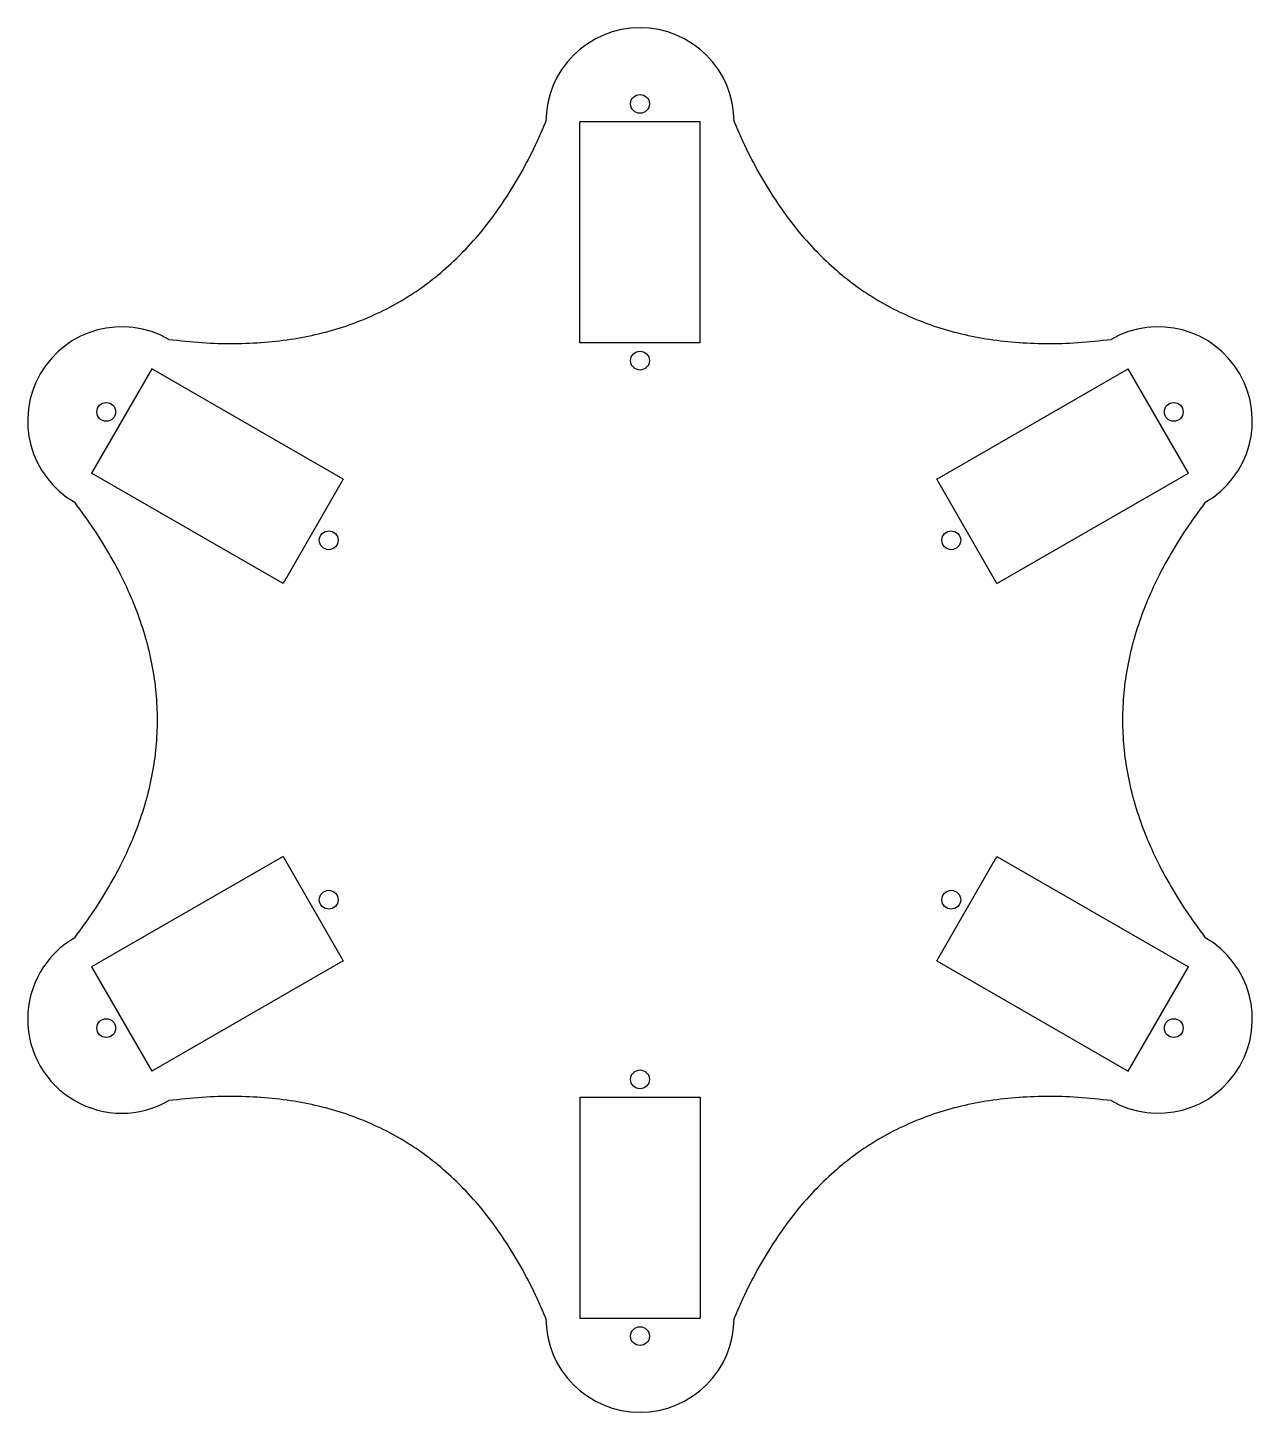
# Model space of a CAD drawing. Header units: millimetres. Extents: x -65 to 65, y -74 to 74.
import ezdxf

# ---------------------------------------------------------------- set-up
doc = ezdxf.new("R2010")
doc.units = ezdxf.units.MM

msp = doc.modelspace()

# ---------------------------------------------------------------- linework, layer by layer
at = {"color": 7, "linetype": 'Continuous', "lineweight": 25}
for p, q in [((6.4, 63.61), (-6.4, 63.61)), ((-6.4, 40.11), (-6.4, 63.61)), ((6.4, 40.11), (6.4, 63.61)), ((6.4, 40.11), (-6.4, 40.11)), ((-51.89, 37.35), (-58.29, 26.26)), ((-31.54, 25.6), (-51.89, 37.35)), ((31.54, 25.6), (51.89, 37.35)), ((58.29, 26.26), (51.89, 37.35)), ((-37.94, 14.51), (-58.29, 26.26)), ((-31.54, 25.6), (-37.94, 14.51)), ((37.94, 14.51), (31.54, 25.6)), ((37.94, 14.51), (58.29, 26.26)), ((-37.94, -14.51), (-58.29, -26.26)), ((-37.94, -14.51), (-31.54, -25.6)), ((31.54, -25.6), (37.94, -14.51)), ((37.94, -14.51), (58.29, -26.26)), ((-58.29, -26.26), (-51.89, -37.35)), ((-31.54, -25.6), (-51.89, -37.35)), ((31.54, -25.6), (51.89, -37.35)), ((51.89, -37.35), (58.29, -26.26)), ((-6.4, -40.11), (-6.4, -63.61)), ((-6.4, -40.11), (6.4, -40.11)), ((6.4, -40.11), (6.4, -63.61)), ((-6.4, -63.61), (6.4, -63.61))]:
    msp.add_line(p, q, dxfattribs=at)
for centre in [(0, 65.51), (0, 38.21), (-56.74, 32.76), (56.74, 32.76), (-33.09, 19.11), (33.09, 19.11), (-33.09, -19.11), (33.09, -19.11), (-56.74, -32.76), (56.74, -32.76), (0, -38.21), (0, -65.51)]:
    msp.add_circle(centre, 1, dxfattribs=at)
for centre, start, end in [((0, 63.61), 0, 180), ((-55.09, 31.81), 60, 240), ((55.09, 31.81), 300, 120), ((-55.09, -31.81), 120, 300), ((55.09, -31.81), 240, 60), ((0, -63.61), 180, 0)]:
    msp.add_arc(centre, 10, start, end, dxfattribs=at)
for points in [[(-50.09, 40.47), (-21.25, 36.81), (-10, 63.61)], [(10, 63.61), (21.25, 36.81), (50.09, 40.47)], [(-60.09, -23.15), (-42.5, 0), (-60.09, 23.15)], [(60.09, 23.15), (42.5, 0), (60.09, -23.15)], [(-10, -63.61), (-21.25, -36.81), (-50.09, -40.47)], [(50.09, -40.47), (21.25, -36.81), (10, -63.61)]]:
    msp.add_open_spline(points, degree=2, dxfattribs=at)

doc.saveas('drawing.dxf')
